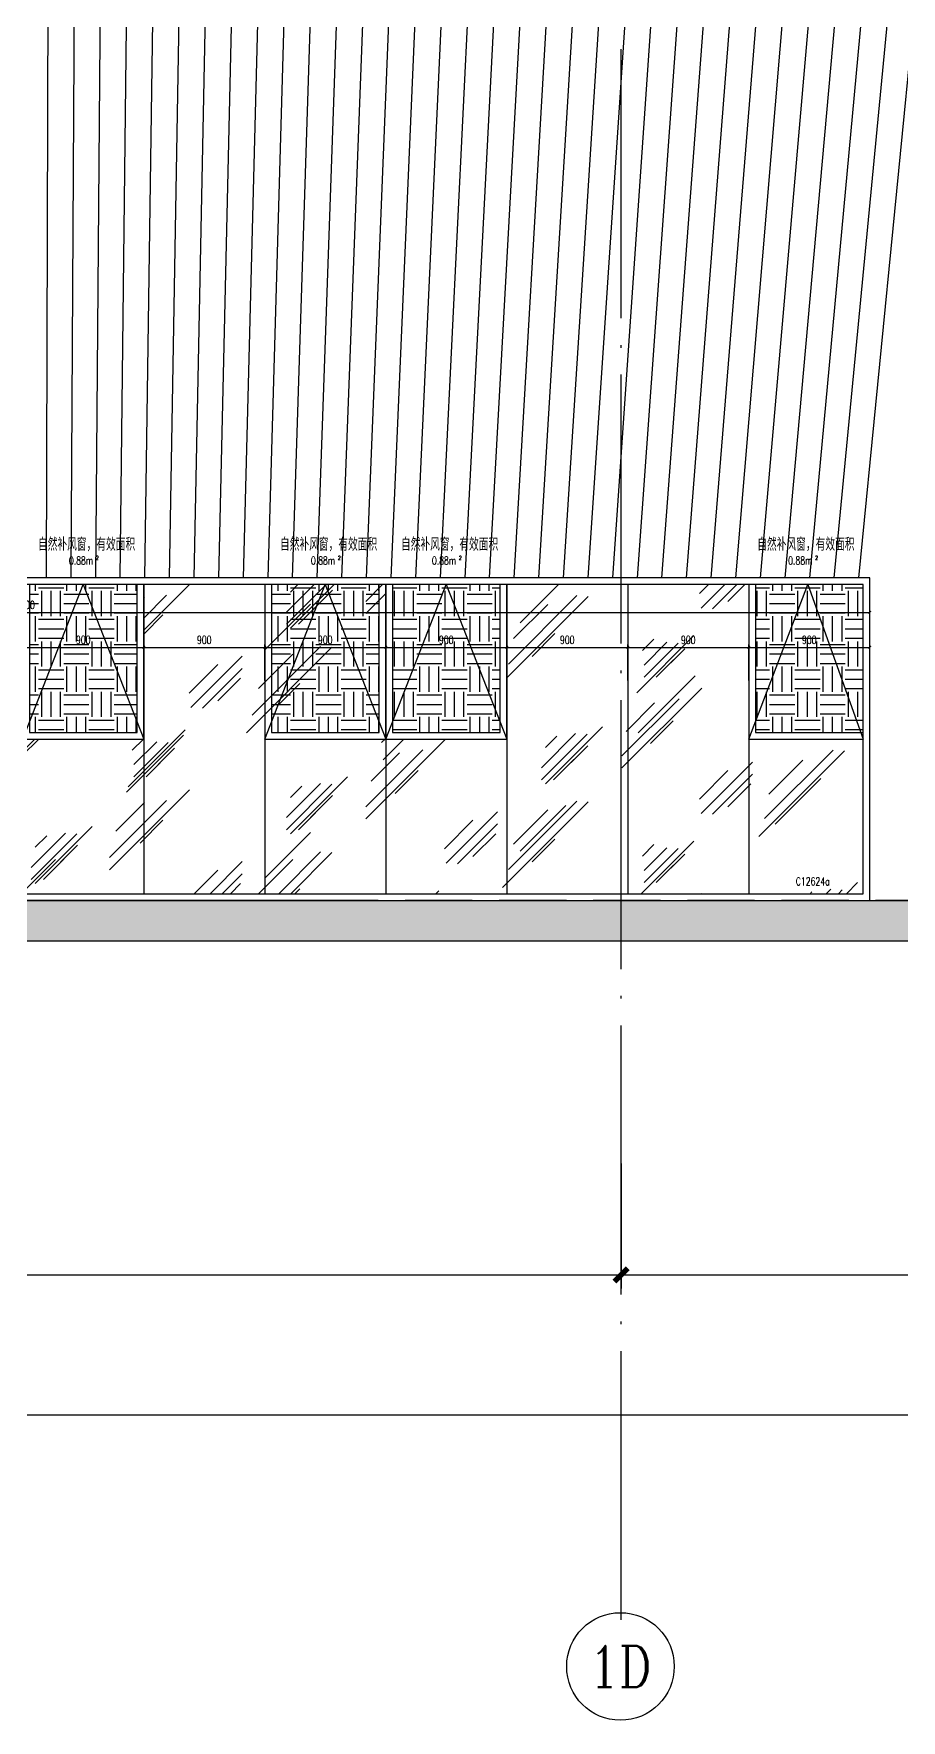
# Model space of a CAD drawing. Extents: x -4210259 to 293730, y -7499 to 868879.
# Drawn here: x -1637098 to -1630646, y 511142 to 523682 of the extents above; entities that cross this region are included whole.
import ezdxf
from ezdxf.enums import TextEntityAlignment as Align

# ---------------------------------------------------------------- set-up
doc = ezdxf.new("R2010")
doc.units = 0
doc.header["$LTSCALE"] = 1000
doc.header["$MEASUREMENT"] = 0
doc.linetypes.add('__DASH', pattern=[0.35, 0.25, -0.1])
doc.linetypes.add('DOTE', pattern=[2.4200000000000004, 2, -0.2, 0.02, -0.2])
doc.layers.get('Defpoints').update_dxf_attribs({"color": 210})
for name, color, linetype in [('A-AXIS-D', 1, 'Continuous'), ('A-AXIS-DOTE', 14, 'DOTE'), ('A-HATCH-2', 251, 'Continuous'), ('A-LIN-V', 9, 'Continuous'), ('A-WINDOW', 140, 'Continuous'), ('A-门窗表显示尺寸', 160, 'Continuous'), ('AS-WALL', 40, 'Continuous'), ('PUB_TEXT', 7, 'Continuous'), ('SPACE', 7, 'Continuous'), ('SPACE_HATCH', 8, 'Continuous')]:
    doc.layers.add(name, color=color, linetype=linetype)
doc.layers.add('A-WALL-HATCH', color=8, linetype='Continuous', lineweight=13)
doc.styles.add('_TCH_AXIS', font='COMPLEX', dxfattribs={"bigfont": 'GBCBIG'})
doc.styles.add('_TCH_DIM_T3', font='SIMPLEX', dxfattribs={"width": 0.7058823529411765, "bigfont": 'GBCBIG'})
doc.styles.add('_TCH_SPACE', font='SIMPLEX', dxfattribs={"height": 5, "bigfont": 'GBCBIG'})
doc.styles.add('A-DIM_T3', font='SIMPLEX', dxfattribs={"width": 0.7058823529411765, "bigfont": 'GBCBIG'})
doc.styles.add('A-STANDARD', font='SIMPLEX', dxfattribs={"bigfont": 'GBCBIG'})
doc.dimstyles.new('_TCH_ARCH&&100', dxfattribs={"dimtxt": 297.5, "dimasz": 100, "dimexe": 100, "dimexo": 100, "dimgap": 126.25, "dimtad": 1, "dimdec": 0, "dimzin": 0, "dimdsep": 46, "dimtxsty": '_TCH_DIM_T3', "dimblk": 'ARCHTICK', "dimcen": 0.09, "dimclrt": 7, "dimazin": 2, "dimtfac": 1, "dimtdec": 0, "dimtix": 1, "dimtmove": 2, "dimatfit": 3, "dimfxl": 0, "dimtolj": 1, "dimtzin": 0, "dimarcsym": 0})
doc.dimstyles.new('A-DIM&&20', dxfattribs={"dimtxt": 59.5, "dimasz": 20, "dimexe": 20, "dimexo": 20, "dimgap": 25.25, "dimtad": 1, "dimdec": 0, "dimzin": 0, "dimdsep": 46, "dimtxsty": 'A-DIM_T3', "dimblk": 'ARCHTICK', "dimcen": 0.09, "dimclrt": 7, "dimazin": 2, "dimtfac": 1, "dimtdec": 0, "dimtix": 1, "dimtmove": 2, "dimatfit": 3, "dimfxl": 0, "dimtolj": 1, "dimtzin": 0, "dimarcsym": 0})
pattern_1 = [(0, (0, 0), (187.5, 187.5), [187.5, -187.5]), (0, (0, 70.3125), (187.5, 187.5), [187.5, -187.5]), (0, (0, 140.625), (187.5, 187.5), [187.5, -187.5]), (90, (23.4375, 164.0625), (-187.5, 187.5), [187.5, -187.5]), (90, (93.75, 164.0625), (-187.5, 187.5), [187.5, -187.5]), (90, (164.0625, 164.0625), (-187.5, 187.5), [187.5, -187.5])]

# ---------------------------------------------------------------- blocks, each defined once
blk = doc.blocks.new('_ArchTick')
at = {"color": 0, "linetype": 'ByBlock', "const_width": 0.4}
blk.add_lwpolyline([(-0.5, -0.5), (0.5, 0.5)], dxfattribs=at)
blk = doc.blocks.new('*D1384')
at = {"layer": 'A-门窗表显示尺寸', "color": 0, "lineweight": -2}
for p, q in [((-1690430.39967005, 519637.452026538), (-1690162.947643535, 519637.452026538)), ((-1690182.947643535, 517237.4520265147), (-1690182.947643535, 519637.452026538)), ((-1690430.39967005, 517237.4520265147), (-1690162.947643535, 517237.4520265147))]:
    blk.add_line(p, q, dxfattribs=at)
at = {"layer": 'Defpoints', "color": 0}
for p in [(-1690450.39967005, 519637.452026538), (-1690182.947643535, 519637.452026538), (-1690450.39967005, 517237.4520265147)]:
    blk.add_point(p, dxfattribs=at)
at = {"layer": 'A-门窗表显示尺寸', "color": 0, "lineweight": -2, "xscale": 20, "yscale": 20, "zscale": 20}
for p, rotation in [((-1690182.947643535, 519637.452026538), 90), ((-1690182.947643535, 517237.4520265147), 270)]:
    blk.add_blockref('_ArchTick', p, dxfattribs=dict(at, rotation=rotation))
at = {"layer": 'A-门窗表显示尺寸', "color": 7, "insert": (-1690237.947643535, 518437.4520265267), "char_height": 59.5, "attachment_point": 5, "rotation": 90, "style": 'A-DIM_T3'}
blk.add_mtext('\\A1;2400', dxfattribs=at)
blk = doc.blocks.new('*D1385')
at = {"layer": 'A-门窗表显示尺寸', "color": 0, "lineweight": -2}
for p, q in [((-1691660.399670049, 519132.2558016607), (-1691660.399670049, 519399.7078281642)), ((-1691660.399670049, 519379.7078281642), (-1679060.399650231, 519379.7078281642)), ((-1679060.399650231, 519132.2558016375), (-1679060.399650231, 519399.7078281642))]:
    blk.add_line(p, q, dxfattribs=at)
at = {"layer": 'Defpoints', "color": 0}
for p in [(-1679060.399650231, 519379.7078281642), (-1691660.399670049, 519112.2558016607), (-1679060.399650231, 519112.2558016375)]:
    blk.add_point(p, dxfattribs=at)
at = {"layer": 'A-门窗表显示尺寸', "color": 0, "lineweight": -2, "xscale": 20, "yscale": 20, "zscale": 20, "rotation": 180}
blk.add_blockref('_ArchTick', (-1691660.399670049, 519379.7078281642), dxfattribs=at)
at = {"layer": 'A-门窗表显示尺寸', "color": 0, "lineweight": -2, "xscale": 20, "yscale": 20, "zscale": 20}
blk.add_blockref('_ArchTick', (-1679060.399650231, 519379.7078281642), dxfattribs=at)
at = {"layer": 'A-门窗表显示尺寸', "color": 7, "insert": (-1685360.39966014, 519434.7078281642), "char_height": 59.5, "attachment_point": 5, "style": 'A-DIM_T3'}
blk.add_mtext('\\A1;12600', dxfattribs=at)
blk = doc.blocks.new('*D1386')
at = {"layer": 'A-门窗表显示尺寸', "color": 0, "lineweight": -2}
for p, q in [((-1691660.399670049, 518872.2558016605), (-1691660.399670049, 519139.7078281747)), ((-1691660.399670049, 519119.7078281747), (-1690760.399670049, 519119.7078281747)), ((-1690760.399670049, 518872.2558016588), (-1690760.399670049, 519139.7078281747))]:
    blk.add_line(p, q, dxfattribs=at)
at = {"layer": 'Defpoints', "color": 0}
for p in [(-1690760.399670049, 519119.7078281747), (-1691660.399670049, 518852.2558016605), (-1690760.399670049, 518852.2558016588)]:
    blk.add_point(p, dxfattribs=at)
at = {"layer": 'A-门窗表显示尺寸', "color": 0, "lineweight": -2, "xscale": 20, "yscale": 20, "zscale": 20, "rotation": 180}
blk.add_blockref('_ArchTick', (-1691660.399670049, 519119.7078281747), dxfattribs=at)
at = {"layer": 'A-门窗表显示尺寸', "color": 0, "lineweight": -2, "xscale": 20, "yscale": 20, "zscale": 20}
blk.add_blockref('_ArchTick', (-1690760.399670049, 519119.7078281747), dxfattribs=at)
at = {"layer": 'A-门窗表显示尺寸', "color": 7, "insert": (-1691210.399670049, 519174.7078281747), "char_height": 59.5, "attachment_point": 5, "style": 'A-DIM_T3'}
blk.add_mtext('\\A1;900', dxfattribs=at)
blk = doc.blocks.new('*D1387')
at = {"layer": 'A-门窗表显示尺寸', "color": 0, "lineweight": -2}
for p, q in [((-1690760.399670049, 518872.2558016588), (-1690760.399670049, 519139.7078281731)), ((-1690760.399670049, 519119.7078281731), (-1689860.399670049, 519119.7078281731)), ((-1689860.399670049, 518872.2558016572), (-1689860.399670049, 519139.7078281731))]:
    blk.add_line(p, q, dxfattribs=at)
at = {"layer": 'Defpoints', "color": 0}
for p in [(-1689860.399670049, 519119.7078281731), (-1690760.399670049, 518852.2558016588), (-1689860.399670049, 518852.2558016572)]:
    blk.add_point(p, dxfattribs=at)
at = {"layer": 'A-门窗表显示尺寸', "color": 0, "lineweight": -2, "xscale": 20, "yscale": 20, "zscale": 20, "rotation": 180}
blk.add_blockref('_ArchTick', (-1690760.399670049, 519119.7078281731), dxfattribs=at)
at = {"layer": 'A-门窗表显示尺寸', "color": 0, "lineweight": -2, "xscale": 20, "yscale": 20, "zscale": 20}
blk.add_blockref('_ArchTick', (-1689860.399670049, 519119.7078281731), dxfattribs=at)
at = {"layer": 'A-门窗表显示尺寸', "color": 7, "insert": (-1690310.399670049, 519174.7078281731), "char_height": 59.5, "attachment_point": 5, "style": 'A-DIM_T3'}
blk.add_mtext('\\A1;900', dxfattribs=at)
blk = doc.blocks.new('*D1388')
at = {"layer": 'A-门窗表显示尺寸', "color": 0, "lineweight": -2}
for p, q in [((-1689860.399670049, 518872.2558016572), (-1689860.399670049, 519139.7078281714)), ((-1689860.399670049, 519119.7078281714), (-1688960.399670049, 519119.7078281714)), ((-1688960.399670049, 518872.2558016556), (-1688960.399670049, 519139.7078281714))]:
    blk.add_line(p, q, dxfattribs=at)
at = {"layer": 'Defpoints', "color": 0}
for p in [(-1688960.399670049, 519119.7078281714), (-1689860.399670049, 518852.2558016572), (-1688960.399670049, 518852.2558016556)]:
    blk.add_point(p, dxfattribs=at)
at = {"layer": 'A-门窗表显示尺寸', "color": 0, "lineweight": -2, "xscale": 20, "yscale": 20, "zscale": 20, "rotation": 180}
blk.add_blockref('_ArchTick', (-1689860.399670049, 519119.7078281714), dxfattribs=at)
at = {"layer": 'A-门窗表显示尺寸', "color": 0, "lineweight": -2, "xscale": 20, "yscale": 20, "zscale": 20}
blk.add_blockref('_ArchTick', (-1688960.399670049, 519119.7078281714), dxfattribs=at)
at = {"layer": 'A-门窗表显示尺寸', "color": 7, "insert": (-1689410.399670049, 519174.7078281714), "char_height": 59.5, "attachment_point": 5, "style": 'A-DIM_T3'}
blk.add_mtext('\\A1;900', dxfattribs=at)
blk = doc.blocks.new('*D1389')
at = {"layer": 'A-门窗表显示尺寸', "color": 0, "lineweight": -2}
for p, q in [((-1688960.399670049, 518872.2558016556), (-1688960.399670049, 519139.7078281698)), ((-1688960.399670049, 519119.7078281698), (-1688060.399670049, 519119.7078281698)), ((-1688060.399670049, 518872.255801654), (-1688060.399670049, 519139.7078281698))]:
    blk.add_line(p, q, dxfattribs=at)
at = {"layer": 'Defpoints', "color": 0}
for p in [(-1688060.399670049, 519119.7078281698), (-1688960.399670049, 518852.2558016556), (-1688060.399670049, 518852.255801654)]:
    blk.add_point(p, dxfattribs=at)
at = {"layer": 'A-门窗表显示尺寸', "color": 0, "lineweight": -2, "xscale": 20, "yscale": 20, "zscale": 20, "rotation": 180}
blk.add_blockref('_ArchTick', (-1688960.399670049, 519119.7078281698), dxfattribs=at)
at = {"layer": 'A-门窗表显示尺寸', "color": 0, "lineweight": -2, "xscale": 20, "yscale": 20, "zscale": 20}
blk.add_blockref('_ArchTick', (-1688060.399670049, 519119.7078281698), dxfattribs=at)
at = {"layer": 'A-门窗表显示尺寸', "color": 7, "insert": (-1688510.399670049, 519174.7078281698), "char_height": 59.5, "attachment_point": 5, "style": 'A-DIM_T3'}
blk.add_mtext('\\A1;900', dxfattribs=at)
blk = doc.blocks.new('*D1390')
at = {"layer": 'A-门窗表显示尺寸', "color": 0, "lineweight": -2}
for p, q in [((-1688060.399670049, 518872.255801654), (-1688060.399670049, 519139.7078281682)), ((-1688060.399670049, 519119.7078281682), (-1687160.399670049, 519119.7078281682)), ((-1687160.399670049, 518872.2558016523), (-1687160.399670049, 519139.7078281682))]:
    blk.add_line(p, q, dxfattribs=at)
at = {"layer": 'Defpoints', "color": 0}
for p in [(-1687160.399670049, 519119.7078281682), (-1688060.399670049, 518852.255801654), (-1687160.399670049, 518852.2558016523)]:
    blk.add_point(p, dxfattribs=at)
at = {"layer": 'A-门窗表显示尺寸', "color": 0, "lineweight": -2, "xscale": 20, "yscale": 20, "zscale": 20, "rotation": 180}
blk.add_blockref('_ArchTick', (-1688060.399670049, 519119.7078281682), dxfattribs=at)
at = {"layer": 'A-门窗表显示尺寸', "color": 0, "lineweight": -2, "xscale": 20, "yscale": 20, "zscale": 20}
blk.add_blockref('_ArchTick', (-1687160.399670049, 519119.7078281682), dxfattribs=at)
at = {"layer": 'A-门窗表显示尺寸', "color": 7, "insert": (-1687610.399670049, 519174.7078281682), "char_height": 59.5, "attachment_point": 5, "style": 'A-DIM_T3'}
blk.add_mtext('\\A1;900', dxfattribs=at)
blk = doc.blocks.new('*D1391')
at = {"layer": 'A-门窗表显示尺寸', "color": 0, "lineweight": -2}
for p, q in [((-1687160.399670049, 518872.2558016523), (-1687160.399670049, 519139.7078281665)), ((-1687160.399670049, 519119.7078281665), (-1686260.399670049, 519119.7078281665)), ((-1686260.399670049, 518872.2558016507), (-1686260.399670049, 519139.7078281665))]:
    blk.add_line(p, q, dxfattribs=at)
at = {"layer": 'Defpoints', "color": 0}
for p in [(-1686260.399670049, 519119.7078281665), (-1687160.399670049, 518852.2558016523), (-1686260.399670049, 518852.2558016507)]:
    blk.add_point(p, dxfattribs=at)
at = {"layer": 'A-门窗表显示尺寸', "color": 0, "lineweight": -2, "xscale": 20, "yscale": 20, "zscale": 20, "rotation": 180}
blk.add_blockref('_ArchTick', (-1687160.399670049, 519119.7078281665), dxfattribs=at)
at = {"layer": 'A-门窗表显示尺寸', "color": 0, "lineweight": -2, "xscale": 20, "yscale": 20, "zscale": 20}
blk.add_blockref('_ArchTick', (-1686260.399670049, 519119.7078281665), dxfattribs=at)
at = {"layer": 'A-门窗表显示尺寸', "color": 7, "insert": (-1686710.399670049, 519174.7078281665), "char_height": 59.5, "attachment_point": 5, "style": 'A-DIM_T3'}
blk.add_mtext('\\A1;900', dxfattribs=at)
blk = doc.blocks.new('*D1392')
at = {"layer": 'A-门窗表显示尺寸', "color": 0, "lineweight": -2}
for p, q in [((-1686260.399670049, 518872.2558016507), (-1686260.399670049, 519139.7078281649)), ((-1686260.399670049, 519119.7078281649), (-1685360.399670049, 519119.7078281649)), ((-1685360.399670049, 518872.2558016491), (-1685360.399670049, 519139.7078281649))]:
    blk.add_line(p, q, dxfattribs=at)
at = {"layer": 'Defpoints', "color": 0}
for p in [(-1685360.399670049, 519119.7078281649), (-1686260.399670049, 518852.2558016507), (-1685360.399670049, 518852.2558016491)]:
    blk.add_point(p, dxfattribs=at)
at = {"layer": 'A-门窗表显示尺寸', "color": 0, "lineweight": -2, "xscale": 20, "yscale": 20, "zscale": 20, "rotation": 180}
blk.add_blockref('_ArchTick', (-1686260.399670049, 519119.7078281649), dxfattribs=at)
at = {"layer": 'A-门窗表显示尺寸', "color": 0, "lineweight": -2, "xscale": 20, "yscale": 20, "zscale": 20}
blk.add_blockref('_ArchTick', (-1685360.399670049, 519119.7078281649), dxfattribs=at)
at = {"layer": 'A-门窗表显示尺寸', "color": 7, "insert": (-1685810.399670049, 519174.7078281649), "char_height": 59.5, "attachment_point": 5, "style": 'A-DIM_T3'}
blk.add_mtext('\\A1;900', dxfattribs=at)
blk = doc.blocks.new('*D1393')
at = {"layer": 'A-门窗表显示尺寸', "color": 0, "lineweight": -2}
for p, q in [((-1685360.399670049, 518872.2558016491), (-1685360.399670049, 519139.7078281633)), ((-1685360.399670049, 519119.7078281633), (-1684460.399670049, 519119.7078281633)), ((-1684460.399670049, 518872.2558016474), (-1684460.399670049, 519139.7078281633))]:
    blk.add_line(p, q, dxfattribs=at)
at = {"layer": 'Defpoints', "color": 0}
for p in [(-1684460.399670049, 519119.7078281633), (-1685360.399670049, 518852.2558016491), (-1684460.399670049, 518852.2558016474)]:
    blk.add_point(p, dxfattribs=at)
at = {"layer": 'A-门窗表显示尺寸', "color": 0, "lineweight": -2, "xscale": 20, "yscale": 20, "zscale": 20, "rotation": 180}
blk.add_blockref('_ArchTick', (-1685360.399670049, 519119.7078281633), dxfattribs=at)
at = {"layer": 'A-门窗表显示尺寸', "color": 0, "lineweight": -2, "xscale": 20, "yscale": 20, "zscale": 20}
blk.add_blockref('_ArchTick', (-1684460.399670049, 519119.7078281633), dxfattribs=at)
at = {"layer": 'A-门窗表显示尺寸', "color": 7, "insert": (-1684910.399670049, 519174.7078281633), "char_height": 59.5, "attachment_point": 5, "style": 'A-DIM_T3'}
blk.add_mtext('\\A1;900', dxfattribs=at)
blk = doc.blocks.new('*D1394')
at = {"layer": 'A-门窗表显示尺寸', "color": 0, "lineweight": -2}
for p, q in [((-1684460.399670049, 518872.2558016474), (-1684460.399670049, 519139.7078281617)), ((-1684460.399670049, 519119.7078281617), (-1683560.399670049, 519119.7078281617)), ((-1683560.399670049, 518872.2558016458), (-1683560.399670049, 519139.7078281617))]:
    blk.add_line(p, q, dxfattribs=at)
at = {"layer": 'Defpoints', "color": 0}
for p in [(-1683560.399670049, 519119.7078281617), (-1684460.399670049, 518852.2558016474), (-1683560.399670049, 518852.2558016458)]:
    blk.add_point(p, dxfattribs=at)
at = {"layer": 'A-门窗表显示尺寸', "color": 0, "lineweight": -2, "xscale": 20, "yscale": 20, "zscale": 20, "rotation": 180}
blk.add_blockref('_ArchTick', (-1684460.399670049, 519119.7078281617), dxfattribs=at)
at = {"layer": 'A-门窗表显示尺寸', "color": 0, "lineweight": -2, "xscale": 20, "yscale": 20, "zscale": 20}
blk.add_blockref('_ArchTick', (-1683560.399670049, 519119.7078281617), dxfattribs=at)
at = {"layer": 'A-门窗表显示尺寸', "color": 7, "insert": (-1684010.399670049, 519174.7078281617), "char_height": 59.5, "attachment_point": 5, "style": 'A-DIM_T3'}
blk.add_mtext('\\A1;900', dxfattribs=at)
blk = doc.blocks.new('*D1395')
at = {"layer": 'A-门窗表显示尺寸', "color": 0, "lineweight": -2}
for p, q in [((-1683560.399670049, 518872.2558016458), (-1683560.399670049, 519139.70782816)), ((-1683560.399670049, 519119.70782816), (-1682660.39967005, 519119.70782816)), ((-1682660.39967005, 518872.2558016442), (-1682660.39967005, 519139.70782816))]:
    blk.add_line(p, q, dxfattribs=at)
at = {"layer": 'Defpoints', "color": 0}
for p in [(-1682660.39967005, 519119.70782816), (-1683560.399670049, 518852.2558016458), (-1682660.39967005, 518852.2558016442)]:
    blk.add_point(p, dxfattribs=at)
at = {"layer": 'A-门窗表显示尺寸', "color": 0, "lineweight": -2, "xscale": 20, "yscale": 20, "zscale": 20, "rotation": 180}
blk.add_blockref('_ArchTick', (-1683560.399670049, 519119.70782816), dxfattribs=at)
at = {"layer": 'A-门窗表显示尺寸', "color": 0, "lineweight": -2, "xscale": 20, "yscale": 20, "zscale": 20}
blk.add_blockref('_ArchTick', (-1682660.39967005, 519119.70782816), dxfattribs=at)
at = {"layer": 'A-门窗表显示尺寸', "color": 7, "insert": (-1683110.39967005, 519174.70782816), "char_height": 59.5, "attachment_point": 5, "style": 'A-DIM_T3'}
blk.add_mtext('\\A1;900', dxfattribs=at)
blk = doc.blocks.new('*D1396')
at = {"layer": 'A-门窗表显示尺寸', "color": 0, "lineweight": -2}
for p, q in [((-1682660.39967005, 518872.2558016442), (-1682660.39967005, 519139.7078281584)), ((-1682660.39967005, 519119.7078281584), (-1681760.399670049, 519119.7078281584)), ((-1681760.399670049, 518872.2558016425), (-1681760.399670049, 519139.7078281584))]:
    blk.add_line(p, q, dxfattribs=at)
at = {"layer": 'Defpoints', "color": 0}
for p in [(-1681760.399670049, 519119.7078281584), (-1682660.39967005, 518852.2558016442), (-1681760.399670049, 518852.2558016425)]:
    blk.add_point(p, dxfattribs=at)
at = {"layer": 'A-门窗表显示尺寸', "color": 0, "lineweight": -2, "xscale": 20, "yscale": 20, "zscale": 20, "rotation": 180}
blk.add_blockref('_ArchTick', (-1682660.39967005, 519119.7078281584), dxfattribs=at)
at = {"layer": 'A-门窗表显示尺寸', "color": 0, "lineweight": -2, "xscale": 20, "yscale": 20, "zscale": 20}
blk.add_blockref('_ArchTick', (-1681760.399670049, 519119.7078281584), dxfattribs=at)
at = {"layer": 'A-门窗表显示尺寸', "color": 7, "insert": (-1682210.39967005, 519174.7078281584), "char_height": 59.5, "attachment_point": 5, "style": 'A-DIM_T3'}
blk.add_mtext('\\A1;900', dxfattribs=at)
blk = doc.blocks.new('*D1397')
at = {"layer": 'A-门窗表显示尺寸', "color": 0, "lineweight": -2}
for p, q in [((-1681760.399670049, 518872.2558016425), (-1681760.399670049, 519139.7078281568)), ((-1681760.399670049, 519119.7078281568), (-1680860.399670048, 519119.7078281568)), ((-1680860.399670048, 518872.2558016409), (-1680860.399670048, 519139.7078281568))]:
    blk.add_line(p, q, dxfattribs=at)
at = {"layer": 'Defpoints', "color": 0}
for p in [(-1680860.399670048, 519119.7078281568), (-1681760.399670049, 518852.2558016425), (-1680860.399670048, 518852.2558016409)]:
    blk.add_point(p, dxfattribs=at)
at = {"layer": 'A-门窗表显示尺寸', "color": 0, "lineweight": -2, "xscale": 20, "yscale": 20, "zscale": 20, "rotation": 180}
blk.add_blockref('_ArchTick', (-1681760.399670049, 519119.7078281568), dxfattribs=at)
at = {"layer": 'A-门窗表显示尺寸', "color": 0, "lineweight": -2, "xscale": 20, "yscale": 20, "zscale": 20}
blk.add_blockref('_ArchTick', (-1680860.399670048, 519119.7078281568), dxfattribs=at)
at = {"layer": 'A-门窗表显示尺寸', "color": 7, "insert": (-1681310.399670049, 519174.7078281568), "char_height": 59.5, "attachment_point": 5, "style": 'A-DIM_T3'}
blk.add_mtext('\\A1;900', dxfattribs=at)
blk = doc.blocks.new('*D1398')
at = {"layer": 'A-门窗表显示尺寸', "color": 0, "lineweight": -2}
for p, q in [((-1680860.399670048, 518872.2558016409), (-1680860.399670048, 519139.7078281551)), ((-1680860.399670048, 519119.7078281551), (-1679960.399670049, 519119.7078281551)), ((-1679960.399670049, 518872.2558016393), (-1679960.399670049, 519139.7078281551))]:
    blk.add_line(p, q, dxfattribs=at)
at = {"layer": 'Defpoints', "color": 0}
for p in [(-1679960.399670049, 519119.7078281551), (-1680860.399670048, 518852.2558016409), (-1679960.399670049, 518852.2558016393)]:
    blk.add_point(p, dxfattribs=at)
at = {"layer": 'A-门窗表显示尺寸', "color": 0, "lineweight": -2, "xscale": 20, "yscale": 20, "zscale": 20, "rotation": 180}
blk.add_blockref('_ArchTick', (-1680860.399670048, 519119.7078281551), dxfattribs=at)
at = {"layer": 'A-门窗表显示尺寸', "color": 0, "lineweight": -2, "xscale": 20, "yscale": 20, "zscale": 20}
blk.add_blockref('_ArchTick', (-1679960.399670049, 519119.7078281551), dxfattribs=at)
at = {"layer": 'A-门窗表显示尺寸', "color": 7, "insert": (-1680410.399670049, 519174.7078281551), "char_height": 59.5, "attachment_point": 5, "style": 'A-DIM_T3'}
blk.add_mtext('\\A1;900', dxfattribs=at)
blk = doc.blocks.new('*D1399')
at = {"layer": 'A-门窗表显示尺寸', "color": 0, "lineweight": -2}
for p, q in [((-1679960.399670049, 518872.2558016393), (-1679960.399670049, 519139.7078281535)), ((-1679960.399670049, 519119.7078281535), (-1679060.399650231, 519119.7078281535)), ((-1679060.399650231, 518872.2558016377), (-1679060.399650231, 519139.7078281535))]:
    blk.add_line(p, q, dxfattribs=at)
at = {"layer": 'Defpoints', "color": 0}
for p in [(-1679060.399650231, 519119.7078281535), (-1679960.399670049, 518852.2558016393), (-1679060.399650231, 518852.2558016377)]:
    blk.add_point(p, dxfattribs=at)
at = {"layer": 'A-门窗表显示尺寸', "color": 0, "lineweight": -2, "xscale": 20, "yscale": 20, "zscale": 20, "rotation": 180}
blk.add_blockref('_ArchTick', (-1679960.399670049, 519119.7078281535), dxfattribs=at)
at = {"layer": 'A-门窗表显示尺寸', "color": 0, "lineweight": -2, "xscale": 20, "yscale": 20, "zscale": 20}
blk.add_blockref('_ArchTick', (-1679060.399650231, 519119.7078281535), dxfattribs=at)
at = {"layer": 'A-门窗表显示尺寸', "color": 7, "insert": (-1679510.39966014, 519174.7078281535), "char_height": 59.5, "attachment_point": 5, "style": 'A-DIM_T3'}
blk.add_mtext('\\A1;900', dxfattribs=at)
blk = doc.blocks.new('*D1400')
at = {"layer": 'A-门窗表显示尺寸', "color": 0, "lineweight": -2}
for p, q in [((-1690710.39967005, 518437.4520265256), (-1690442.947643535, 518437.4520265256)), ((-1690462.947643535, 517237.4520265147), (-1690462.947643535, 518437.4520265256)), ((-1690710.39967005, 517237.4520265147), (-1690442.947643535, 517237.4520265147))]:
    blk.add_line(p, q, dxfattribs=at)
at = {"layer": 'Defpoints', "color": 0}
for p in [(-1690730.39967005, 518437.4520265256), (-1690462.947643535, 518437.4520265256), (-1690730.39967005, 517237.4520265147)]:
    blk.add_point(p, dxfattribs=at)
at = {"layer": 'A-门窗表显示尺寸', "color": 0, "lineweight": -2, "xscale": 20, "yscale": 20, "zscale": 20}
for p, rotation in [((-1690462.947643535, 518437.4520265256), 90), ((-1690462.947643535, 517237.4520265147), 270)]:
    blk.add_blockref('_ArchTick', p, dxfattribs=dict(at, rotation=rotation))
at = {"layer": 'A-门窗表显示尺寸', "color": 7, "insert": (-1690517.947643535, 517837.4520265205), "char_height": 59.5, "attachment_point": 5, "rotation": 90, "style": 'A-DIM_T3'}
blk.add_mtext('\\A1;1200', dxfattribs=at)
blk = doc.blocks.new('*D1401')
at = {"layer": 'A-门窗表显示尺寸', "color": 0, "lineweight": -2}
for p, q in [((-1690710.39967005, 519637.452026538), (-1690442.947643535, 519637.452026538)), ((-1690462.947643535, 518437.4520265256), (-1690462.947643535, 519637.452026538)), ((-1690710.39967005, 518437.4520265256), (-1690442.947643535, 518437.4520265256))]:
    blk.add_line(p, q, dxfattribs=at)
at = {"layer": 'Defpoints', "color": 0}
for p in [(-1690730.39967005, 519637.452026538), (-1690462.947643535, 519637.452026538), (-1690730.39967005, 518437.4520265256)]:
    blk.add_point(p, dxfattribs=at)
at = {"layer": 'A-门窗表显示尺寸', "color": 0, "lineweight": -2, "xscale": 20, "yscale": 20, "zscale": 20}
for p, rotation in [((-1690462.947643535, 519637.452026538), 90), ((-1690462.947643535, 518437.4520265256), 270)]:
    blk.add_blockref('_ArchTick', p, dxfattribs=dict(at, rotation=rotation))
at = {"layer": 'A-门窗表显示尺寸', "color": 7, "insert": (-1690517.947643535, 519037.4520265321), "char_height": 59.5, "attachment_point": 5, "rotation": 90, "style": 'A-DIM_T3'}
blk.add_mtext('\\A1;1200', dxfattribs=at)
blk = doc.blocks.new('*D770')
at = {"layer": 'A-AXIS-D', "color": 0, "lineweight": -2}
for p, q in [((-1682130.163601926, 515282.7509047755), (-1682130.163601926, 513313.3764944364)), ((-1555630.163606622, 515282.7509047755), (-1555630.163606622, 513313.3764944364)), ((-1682130.163601926, 513413.3764944364), (-1555630.163606622, 513413.3764944364))]:
    blk.add_line(p, q, dxfattribs=at)
at = {"layer": 'Defpoints', "color": 0}
for p in [(-1682130.163601926, 515382.7509047755), (-1555630.163606622, 515382.7509047755), (-1555630.163606622, 513413.3764944364)]:
    blk.add_point(p, dxfattribs=at)
at = {"layer": 'A-AXIS-D', "color": 0, "lineweight": -2, "xscale": 100, "yscale": 100, "zscale": 100, "rotation": 180}
blk.add_blockref('_ArchTick', (-1682130.163601926, 513413.3764944364), dxfattribs=at)
at = {"layer": 'A-AXIS-D', "color": 0, "lineweight": -2, "xscale": 100, "yscale": 100, "zscale": 100}
blk.add_blockref('_ArchTick', (-1555630.163606622, 513413.3764944364), dxfattribs=at)
at = {"layer": 'A-AXIS-D', "color": 7, "insert": (-1618880.163604274, 513688.3764944364), "char_height": 297.5, "attachment_point": 5, "style": '_TCH_DIM_T3'}
blk.add_mtext('\\A1;126500', dxfattribs=at)
blk = doc.blocks.new('*D1150')
at = {"layer": 'A-AXIS-D', "color": 0, "lineweight": -2}
for p, q in [((-1632730.163610136, 515282.7509047755), (-1632730.163610136, 514353.3764944365)), ((-1616230.163610136, 515282.7509047755), (-1616230.163610136, 514353.3764944365)), ((-1632730.163610136, 514453.3764944365), (-1616230.163610136, 514453.3764944365))]:
    blk.add_line(p, q, dxfattribs=at)
at = {"layer": 'Defpoints', "color": 0}
for p in [(-1632730.163610136, 515382.7509047755), (-1616230.163610136, 515382.7509047755), (-1616230.163610136, 514453.3764944365)]:
    blk.add_point(p, dxfattribs=at)
at = {"layer": 'A-AXIS-D', "color": 0, "lineweight": -2, "xscale": 100, "yscale": 100, "zscale": 100, "rotation": 180}
blk.add_blockref('_ArchTick', (-1632730.163610136, 514453.3764944365), dxfattribs=at)
at = {"layer": 'A-AXIS-D', "color": 0, "lineweight": -2, "xscale": 100, "yscale": 100, "zscale": 100}
blk.add_blockref('_ArchTick', (-1616230.163610136, 514453.3764944365), dxfattribs=at)
at = {"layer": 'A-AXIS-D', "color": 7, "insert": (-1624480.163610136, 514728.3764944365), "char_height": 297.5, "attachment_point": 5, "style": '_TCH_DIM_T3'}
blk.add_mtext('\\A1;16500', dxfattribs=at)
blk = doc.blocks.new('*D1151')
at = {"layer": 'A-AXIS-D', "color": 0, "lineweight": -2}
for p, q in [((-1649230.163610137, 515282.7509047755), (-1649230.163610137, 514353.3764944365)), ((-1632730.163610136, 515282.7509047755), (-1632730.163610136, 514353.3764944365)), ((-1649230.163610137, 514453.3764944365), (-1632730.163610136, 514453.3764944365))]:
    blk.add_line(p, q, dxfattribs=at)
at = {"layer": 'Defpoints', "color": 0}
for p in [(-1649230.163610137, 515382.7509047755), (-1632730.163610136, 515382.7509047755), (-1632730.163610136, 514453.3764944365)]:
    blk.add_point(p, dxfattribs=at)
at = {"layer": 'A-AXIS-D', "color": 0, "lineweight": -2, "xscale": 100, "yscale": 100, "zscale": 100, "rotation": 180}
blk.add_blockref('_ArchTick', (-1649230.163610137, 514453.3764944365), dxfattribs=at)
at = {"layer": 'A-AXIS-D', "color": 0, "lineweight": -2, "xscale": 100, "yscale": 100, "zscale": 100}
blk.add_blockref('_ArchTick', (-1632730.163610136, 514453.3764944365), dxfattribs=at)
at = {"layer": 'A-AXIS-D', "color": 7, "insert": (-1640980.163610137, 514728.3764944365), "char_height": 297.5, "attachment_point": 5, "style": '_TCH_DIM_T3'}
blk.add_mtext('\\A1;16500', dxfattribs=at)
blk = doc.blocks.new('er4354354')
at = {"layer": 'A-WALL-HATCH'}
h = blk.add_hatch(dxfattribs=at)
h.set_pattern_fill('玻璃2', color=256, scale=100)
h.set_pattern_definition([(45, (64850, 60), (0, 1527.350647362943), [600, -360, 600, -360, 240, -523.28157]), (45, (64820, 90), (0, 1527.350647362943), [480, -600, 360, -360, 420, -463.28157]), (45, (64820, 180), (0, 1527.350647362943), [360, -720, 240, -360, 540, -463.28157]), (45, (64910, 90), (0, 1527.350647362943), [360, -720, 300, -1303.2815]), (45, (65000, 180), (0, 1527.350647362943), [180, -900, 120, -1483.2815]), (45, (64850, 330), (0, 1527.350647362943), [120, -900, 120, -480, 300, -763.28157]), (45, (65390, 240), (0, 1527.350647362943), [600, -900, 720, -475.28157]), (45, (65390, 150), (0, 1527.350647362943), [840, -600, 900, -355.28157]), (45, (65540, 270), (0, -1697.056274847714), [600, -840, 480, -763.28157]), (45, (65450, 450), (0, 1527.350647362943), [300, -1200, 360, -823.28157]), (45, (65630, 360), (0, 1527.350647362943), [240, -1200, 240, -1003.2815])])
h.paths.add_polyline_path([(-1691610.399670057, 517287.4520264955), (-1679110.399650239, 517287.4520265047), (-1679110.399650231, 518437.4520265145), (-1679960.399670049, 518437.4520265133), (-1679960.399670049, 519587.4520265362), (-1681760.399670047, 519587.4520265196), (-1681760.399670051, 518437.4520265076), (-1682660.39967005, 518437.4520265063), (-1682660.39967005, 519587.4520265165), (-1684460.399670049, 519587.4520265264), (-1684460.399670049, 518437.4520264951), (-1686260.399670049, 518437.4520264947), (-1686260.399670049, 519587.4520265362), (-1688060.399670055, 519587.4520265165), (-1688060.399670055, 518437.4520265254), (-1688960.399670049, 518437.4520265262), (-1688960.399670049, 519587.4520265173), (-1690760.399670049, 519587.4520265362), (-1690760.399670039, 518437.4520264972), (-1691610.399670049, 518437.4520264959)])
at = {"layer": 'SPACE_HATCH'}
h = blk.add_hatch(dxfattribs=at)
h.set_pattern_fill('土壤', color=1, scale=50, style=0)
h.set_pattern_definition(pattern_1)
h.paths.add_polyline_path([(-1691610.399669999, 518487.4520264924), (-1690810.399650198, 518487.4520267208), (-1690810.399650337, 519587.4520264994), (-1691610.399670125, 519587.4520265389)])
h = blk.add_hatch(dxfattribs=at)
h.set_pattern_fill('土壤', color=1, scale=50, style=0)
h.set_pattern_definition(pattern_1)
h.paths.add_polyline_path([(-1689910.399670069, 518487.4520264852), (-1690710.399670059, 518487.4520264437), (-1690710.399669898, 519587.4520266191), (-1689910.399670151, 519587.4520266101)])
h = blk.add_hatch(dxfattribs=at)
h.set_pattern_fill('土壤', color=1, scale=50, style=0)
h.set_pattern_definition(pattern_1)
h.paths.add_polyline_path([(-1688110.399670069, 518487.4520264851), (-1688910.399670059, 518487.4520264437), (-1688910.399669898, 519587.4520266191), (-1688110.399670151, 519587.4520266101)])
h = blk.add_hatch(dxfattribs=at)
h.set_pattern_fill('土壤', color=1, scale=50, style=0)
h.set_pattern_definition(pattern_1)
h.paths.add_polyline_path([(-1687210.399670069, 518487.4520264851), (-1688010.399670059, 518487.4520264436), (-1688010.399669898, 519587.452026619), (-1687210.399670151, 519587.45202661)])
h = blk.add_hatch(dxfattribs=at)
h.set_pattern_fill('土壤', color=1, scale=50, style=0)
h.set_pattern_definition(pattern_1)
h.paths.add_polyline_path([(-1685410.399670063, 518487.4520264851), (-1686210.399670053, 518487.4520264437), (-1686210.399669892, 519587.4520266191), (-1685410.399670145, 519587.4520266101)])
h = blk.add_hatch(dxfattribs=at)
h.set_pattern_fill('土壤', color=1, scale=50, style=0)
h.set_pattern_definition(pattern_1)
h.paths.add_polyline_path([(-1684510.399670063, 518487.4520264851), (-1685310.399670053, 518487.4520264437), (-1685310.399669892, 519587.4520266191), (-1684510.399670145, 519587.4520266101)])
h = blk.add_hatch(dxfattribs=at)
h.set_pattern_fill('土壤', color=1, scale=50, style=0)
h.set_pattern_definition(pattern_1)
h.paths.add_polyline_path([(-1682710.399670069, 518487.4520264851), (-1683510.399670059, 518487.4520264437), (-1683510.399669898, 519587.4520266191), (-1682710.399670151, 519587.4520266101)])
h = blk.add_hatch(dxfattribs=at)
h.set_pattern_fill('土壤', color=1, scale=50, style=0)
h.set_pattern_definition(pattern_1)
h.paths.add_polyline_path([(-1681810.399670064, 518487.4520264851), (-1682610.399670053, 518487.4520264437), (-1682610.399669893, 519587.4520266191), (-1681810.399670145, 519587.4520266101)])
h = blk.add_hatch(dxfattribs=at)
h.set_pattern_fill('土壤', color=1, scale=50, style=0)
h.set_pattern_definition(pattern_1)
h.paths.add_polyline_path([(-1679110.399650281, 518487.4520264924), (-1679910.399670081, 518487.4520267208), (-1679910.399669942, 519587.4520264994), (-1679110.399650154, 519587.4520265389)])
at = {"layer": 'A-WINDOW'}
for p, q in [((-1690810.39965023, 519587.452026516), (-1690810.39965023, 518487.4520264951)), ((-1690760.399670049, 519587.4520265362), (-1690760.399670049, 517287.4520265146)), ((-1690710.399670055, 519587.4520265328), (-1690710.399670055, 518487.4520264951)), ((-1689910.399670055, 518487.4520264951), (-1689910.399670055, 519587.4520265313)), ((-1689860.399670049, 519587.4520265345), (-1689860.399670049, 517287.4520265146)), ((-1688960.399670049, 519587.4520265362), (-1688960.399670049, 517287.4520265146)), ((-1688910.399670055, 519587.4520265327), (-1688910.399670055, 518487.4520264951)), ((-1688110.399670055, 518487.4520264951), (-1688110.399670055, 519587.4520265313)), ((-1688060.399670049, 519587.4520265345), (-1688060.399670049, 517287.4520265146)), ((-1688010.399670055, 519587.4520265327), (-1688010.399670055, 518487.452026495)), ((-1687210.399670055, 518487.452026495), (-1687210.399670055, 519587.4520265312)), ((-1687160.399670049, 519587.4520265362), (-1687160.399670049, 517287.4520265146)), ((-1686260.399670049, 519587.4520265345), (-1686260.399670049, 517287.4520265146)), ((-1686210.399670049, 519587.4520265362), (-1686210.399670049, 518487.4520264951)), ((-1685410.399670049, 518487.4520264951), (-1685410.399670049, 519587.4520265362)), ((-1685360.399670049, 519587.4520265362), (-1685360.399670049, 517287.4520265146)), ((-1685310.399670049, 519587.4520265362), (-1685310.399670049, 518487.4520264951)), ((-1684510.399670049, 518487.4520264951), (-1684510.399670049, 519587.4520265362)), ((-1684460.399670049, 519587.4520265345), (-1684460.399670049, 517287.4520265146)), ((-1683560.399670049, 519587.4520265362), (-1683560.399670049, 517287.4520265146)), ((-1683510.399670055, 519587.4520265362), (-1683510.399670055, 518487.4520264951)), ((-1683510.399670055, 519587.4520265067), (-1683510.399670055, 518487.4520264656)), ((-1682710.399670055, 518487.4520264951), (-1682710.399670055, 519587.4520265362)), ((-1682660.399670049, 519587.4520265345), (-1682660.399670049, 517287.4520265146)), ((-1682610.399670049, 519587.4520265362), (-1682610.399670049, 518487.4520264951)), ((-1681810.399670049, 518487.4520264951), (-1681810.399670049, 519587.4520265362)), ((-1681760.399670049, 519587.4520265362), (-1681760.399670049, 517287.4520265146)), ((-1680860.399670049, 519587.4520265345), (-1680860.399670049, 517287.4520265146)), ((-1679960.399670049, 519587.4520265362), (-1679960.399670049, 517287.4520265146)), ((-1679910.399670049, 519587.452026516), (-1679910.399670049, 518487.4520264951)), ((-1690810.39965023, 518487.4520264951), (-1691610.399670049, 518487.4520264951)), ((-1691610.399670049, 518437.4520264959), (-1690760.399670049, 518437.4520264972)), ((-1690760.39967005, 518437.4520265079), (-1689860.39967005, 518437.4520265092)), ((-1690710.399670055, 518487.4520264951), (-1689910.399670055, 518487.4520264951)), ((-1688960.39967005, 518437.4520265078), (-1688060.39967005, 518437.4520265092)), ((-1688910.399670055, 518487.4520264951), (-1688110.399670055, 518487.4520264951)), ((-1688060.39967005, 518437.4520265078), (-1687160.39967005, 518437.4520265091)), ((-1688010.399670055, 518487.452026495), (-1687210.399670055, 518487.452026495)), ((-1686260.399670044, 518437.4520265078), (-1685360.399670044, 518437.4520265092)), ((-1686210.399670049, 518487.4520264951), (-1685410.399670049, 518487.4520264951)), ((-1685360.399670044, 518437.4520265078), (-1684460.399670044, 518437.4520265092)), ((-1685310.399670049, 518487.4520264951), (-1684510.399670049, 518487.4520264951)), ((-1683510.399670055, 518487.4520264951), (-1682710.399670055, 518487.4520264951)), ((-1682660.399670044, 518437.4520265078), (-1681760.399670044, 518437.4520265092)), ((-1682610.399670049, 518487.4520264951), (-1681810.399670049, 518487.4520264951)), ((-1679960.399670049, 518437.4520265133), (-1679110.399650231, 518437.4520265145)), ((-1679910.399670049, 518487.4520264951), (-1679110.399650231, 518487.4520264951))]:
    blk.add_line(p, q, dxfattribs=at)
for points in [[(-1691660.399670049, 517237.4520265145), (-1679060.399650231, 517237.4520265146), (-1679060.399650231, 519637.4520265146), (-1691660.399670049, 519637.4520265377)], [(-1691610.399670049, 517287.4520265146), (-1679110.399650231, 517287.4520265145), (-1679110.399650231, 519587.4520265146), (-1691610.399670049, 519587.4520265377)], [(-1690760.399670055, 518437.4520264951), (-1689860.399670055, 518437.4520264951), (-1689860.399670055, 519587.4520265363), (-1690760.399670055, 519587.4520265363)], [(-1688960.399670055, 518437.4520264951), (-1688060.399670055, 518437.4520264951), (-1688060.399670055, 519587.4520265362), (-1688960.399670055, 519587.4520265362)], [(-1688060.399670055, 518437.452026495), (-1687160.399670055, 518437.452026495), (-1687160.399670055, 519587.4520265362), (-1688060.399670055, 519587.4520265362)], [(-1686260.399670049, 518437.4520264951), (-1685360.399670049, 518437.4520264951), (-1685360.399670049, 519587.4520265362), (-1686260.399670049, 519587.4520265362)], [(-1685360.399670049, 518437.4520264951), (-1684460.399670049, 518437.4520264951), (-1684460.399670049, 519587.4520265362), (-1685360.399670049, 519587.4520265362)], [(-1683560.399670049, 518437.4520264951), (-1682660.399670049, 518437.4520264951), (-1682660.399670049, 519587.4520265362), (-1683560.399670049, 519587.4520265362)], [(-1682660.399670049, 518437.4520264951), (-1681760.399670049, 518437.4520264951), (-1681760.399670049, 519587.4520265362), (-1682660.399670049, 519587.4520265362)]]:
    blk.add_lwpolyline(points, close=True, dxfattribs=at)
for points in [[(-1691610.399689868, 518424.0195875373), (-1691170.236059809, 519587.4520265262), (-1690760.399670049, 518437.4520265253)], [(-1690760.39967005, 518437.4520265079), (-1690310.399670055, 519587.4520265363), (-1689860.39967005, 518437.4520264969)], [(-1688960.39967005, 518437.4520265078), (-1688510.399670055, 519587.4520265362), (-1688060.39967005, 518437.4520264969)], [(-1688060.39967005, 518437.4520265078), (-1687610.399670055, 519587.4520265362), (-1687160.39967005, 518437.4520264968)], [(-1686260.399670044, 518437.4520265078), (-1685810.399670049, 519587.4520265362), (-1685360.399670044, 518437.4520264969)], [(-1685360.399670044, 518437.4520265078), (-1684910.399670049, 519587.4520265362), (-1684460.399670044, 518437.4520264969)], [(-1683560.39967005, 518437.4520265078), (-1683110.399670055, 519587.4520265362), (-1682660.39967005, 518437.4520264969)], [(-1682660.399670044, 518437.4520265078), (-1682210.399670049, 519587.4520265362), (-1681760.399670044, 518437.4520264969)], [(-1679960.399670049, 518437.4520265255), (-1679520.236039991, 519587.4520265153), (-1679110.399650231, 518437.4520265145)]]:
    blk.add_lwpolyline(points, dxfattribs=at)
at = {"layer": 'A-门窗表显示尺寸', "color": 3, "style": 'A-STANDARD', "width": 0.7058823529411765}
blk.add_text('C12624a', height=59.5, dxfattribs=at).set_placement((-1679610, 517350))
at = {"layer": 'SPACE', "color": 1, "style": '_TCH_SPACE'}
for p in [(-1691498.033392194, 519837.4520265094), (-1690647.234033011, 519837.4520264918), (-1688847.234033011, 519837.4520264918), (-1687947.234033011, 519837.4520264917), (-1686147.234033005, 519837.4520264918), (-1685247.234033005, 519837.4520264918), (-1683447.234033011, 519837.4520264918), (-1682547.234033006, 519837.4520264918), (-1679897.234013192, 519837.4520265094)]:
    blk.add_text('自然补风窗，有效面积', height=96.45390070921985, dxfattribs=at).set_placement(p)
at = {"layer": 'SPACE', "color": 1, "style": '_TCH_SPACE', "width": 0.7058823529411765}
for s, height, p in [('0.88m', 59.5, (-1691267.799349641, 519735.0770265094)), ('2', 29.75, (-1691067.799349641, 519770.0770265094)), ('0.88m', 59.5, (-1690416.999990458, 519735.0770264918)), ('2', 29.75, (-1690216.999990458, 519770.0770264918)), ('0.88m', 59.5, (-1688616.999990458, 519735.0770264918)), ('2', 29.75, (-1688416.999990458, 519770.0770264918)), ('0.88m', 59.5, (-1687716.999990458, 519735.0770264917)), ('2', 29.75, (-1687516.999990458, 519770.0770264917)), ('0.88m', 59.5, (-1685916.999990452, 519735.0770264918)), ('2', 29.75, (-1685716.999990452, 519770.0770264918)), ('0.88m', 59.5, (-1685016.999990452, 519735.0770264918)), ('2', 29.75, (-1684816.999990452, 519770.0770264918)), ('0.88m', 59.5, (-1683216.999990458, 519735.0770264918)), ('2', 29.75, (-1683016.999990458, 519770.0770264918)), ('0.88m', 59.5, (-1682316.999990452, 519735.0770264918)), ('2', 29.75, (-1682116.999990452, 519770.0770264918)), ('0.88m', 59.5, (-1679666.999970639, 519735.0770265094)), ('2', 29.75, (-1679466.999970639, 519770.0770265094))]:
    blk.add_text(s, height=height, dxfattribs=at).set_placement(p)
at = {"layer": 'A-门窗表显示尺寸'}
for p1, p2, distance, picture, middle in [((-1690730.399670049, 518437.4520265253), (-1690730.399670049, 519637.4520265377), -267.45202651410364, '*D1401', (-1690517.947643535, 519037.4520265321)), ((-1690450.399670049, 517237.4520265145), (-1690450.399670049, 519637.4520265377), -267.45202651410364, '*D1384', (-1690237.947643535, 518437.4520265267)), ((-1691660.399670049, 519112.2558016607), (-1679060.399650231, 519112.2558016375), 267.4520265267347, '*D1385', (-1685360.39966014, 519434.7078281642)), ((-1691660.399670049, 518852.2558016605), (-1690760.399670049, 518852.2558016588), 267.4520265159081, '*D1386', (-1691210.399670049, 519174.7078281747)), ((-1690760.399670049, 518852.2558016588), (-1689860.399670049, 518852.2558016572), 267.4520265159081, '*D1387', (-1690310.399670049, 519174.7078281731)), ((-1689860.399670049, 518852.2558016572), (-1688960.399670049, 518852.2558016556), 267.45202651579166, '*D1388', (-1689410.399670049, 519174.7078281714)), ((-1688960.399670049, 518852.2558016556), (-1688060.399670049, 518852.255801654), 267.45202651579166, '*D1389', (-1688510.399670049, 519174.7078281698)), ((-1688060.399670049, 518852.255801654), (-1687160.399670049, 518852.2558016523), 267.45202651584987, '*D1390', (-1687610.399670049, 519174.7078281682)), ((-1687160.399670049, 518852.2558016523), (-1686260.399670049, 518852.2558016507), 267.45202651579166, '*D1391', (-1686710.399670049, 519174.7078281665)), ((-1686260.399670049, 518852.2558016507), (-1685360.399670049, 518852.2558016491), 267.45202651579166, '*D1392', (-1685810.399670049, 519174.7078281649)), ((-1685360.399670049, 518852.2558016491), (-1684460.399670049, 518852.2558016474), 267.4520265159081, '*D1393', (-1684910.399670049, 519174.7078281633)), ((-1684460.399670049, 518852.2558016474), (-1683560.399670049, 518852.2558016458), 267.4520265159081, '*D1394', (-1684010.399670049, 519174.7078281617)), ((-1683560.399670049, 518852.2558016458), (-1682660.39967005, 518852.2558016442), 267.45202651584987, '*D1395', (-1683110.39967005, 519174.70782816)), ((-1682660.39967005, 518852.2558016442), (-1681760.399670049, 518852.2558016425), 267.4520265159081, '*D1396', (-1682210.39967005, 519174.7078281584)), ((-1681760.399670049, 518852.2558016425), (-1680860.399670048, 518852.2558016409), 267.4520265159081, '*D1397', (-1681310.399670049, 519174.7078281568)), ((-1680860.399670048, 518852.2558016409), (-1679960.399670049, 518852.2558016393), 267.45202651579166, '*D1398', (-1680410.399670049, 519174.7078281551)), ((-1679960.399670049, 518852.2558016393), (-1679060.399650231, 518852.2558016377), 267.45202651579166, '*D1399', (-1679510.39966014, 519174.7078281535)), ((-1690730.399670049, 517237.4520265145), (-1690730.399670049, 518437.4520265253), -267.45202651410364, '*D1400', (-1690517.947643535, 517837.4520265205))]:
    dim = blk.add_aligned_dim(p1=p1, p2=p2, distance=distance, dimstyle='A-DIM&&20', dxfattribs=at)
    dim.commit()
    dim.dimension.update_dxf_attribs({"geometry": picture, "text_midpoint": middle})

msp = doc.modelspace()

# ---------------------------------------------------------------- hatches: boundary and pattern name
at = {"layer": 'A-HATCH-2'}
h = msp.add_hatch(dxfattribs=at)
h.set_pattern_fill('ANSI31', color=256, scale=150, angle=45.00000000000001)
h.set_pattern_definition([(90, (-40600168531, -3384804562.000004), (-238.125, -1.848892746611746e-30), [])])
h.paths.add_polyline_path([(-1629680.163558976, 517237.4520264944), (-1633180.163590338, 517237.4520264943), (-1643320, 517237.4520264911), (-1643480.16357805, 517237.4520265403), (-1630880.163560004, 517237.4520265171), (-1630880.163558238, 519637.4520265404), (-1643480.163578939, 519637.4520265402), (-1643319.99999911, 517237.4520264917), (-1644000, 517237.4520264908), (-1643320.00001051, 517237.4520264788), (-1646120, 517237.4520264902), (-1646180.24535418, 517237.4520265144), (-1644680.16357894, 517237.4520264995), (-1644680.16357894, 531687.4520265047), (-1629680.163558976, 531687.4520265204)])
h = msp.add_hatch(dxfattribs=at)
h.set_pattern_fill('ANSI38', color=256, scale=150)
h.set_pattern_definition([(45, (0, 0), (-168.3798022700466, 168.3798022700466), []), (135, (0, 0), (-505.1394068101398, 168.3798022700467), [595.3125, -357.1875])])
h.paths.add_polyline_path([(-1588980.163610107, 516937.4520265246), (-1555630.163609932, 516937.4520265246), (-1555630.163609932, 517237.452026514), (-1588980.163610107, 517237.452026514)])
h.paths.add_polyline_path([(-1595180.163630171, 516937.4520265498), (-1593980.16361012, 516937.4520265498), (-1593980.16361012, 517237.4520265139), (-1595180.163630171, 517237.4520265139)])
h.paths.add_polyline_path([(-1610470, 516937.4520265246), (-1596680.163620192, 516937.4520265246), (-1596680.163620192, 517237.4520265643), (-1610470, 517237.4520265643)])
h.paths.add_polyline_path([(-1611680.163630171, 516937.4520265498), (-1610480.16361012, 516937.4520265498), (-1610480.16361012, 517237.4520265139), (-1611680.163630171, 517237.4520265139)])
h.paths.add_polyline_path([(-1621980.163610107, 516937.4520265245), (-1613180.16361021, 516937.4520265245), (-1613180.16361021, 517237.4520265146), (-1621980.163610107, 517237.4520265146)])
h.paths.add_polyline_path([(-1628180.163630171, 516937.4520265498), (-1626980.16361012, 516937.4520265498), (-1626980.16361012, 517237.4520265139), (-1628180.163630171, 517237.4520265139)])
h.paths.add_polyline_path([(-1638480.163610107, 516937.4520265246), (-1629680.163620192, 516937.4520265246), (-1629680.163620192, 517237.4520265643), (-1638480.163610107, 517237.4520265643)])
h.paths.add_polyline_path([(-1646180.163620192, 516937.4520265498), (-1638450, 516937.4520265498), (-1638450, 517237.4520265139), (-1646180.163620192, 517237.4520265139)])
h.paths.add_polyline_path([(-1662680.16361021, 516937.4520265498), (-1659980.16361012, 516937.4520265498), (-1659980.16361012, 517237.4520265151), (-1662680.16361021, 517237.4520265151)])
h.paths.add_polyline_path([(-1666130.163617492, 516937.4520265246), (-1662680.16361021, 516937.4520265246), (-1662680.16361021, 517237.452026539), (-1666130.163617492, 517237.452026539)])
h.paths.add_polyline_path([(-1667330.16360924, 517237.4520266386), (-1666230.163630536, 517237.4520266386), (-1666230.163630536, 516937.4520265245), (-1667330.16360924, 516937.4520265245)])
h.paths.add_polyline_path([(-1653780.163538868, 516937.4520265247), (-1653780.163538868, 517237.4520265644), (-1654980.163610107, 517237.4520265643), (-1654980.163610107, 516937.4520265246)])
h.paths.add_polyline_path([(-1652280.163558829, 517237.4520265643), (-1652280.163558829, 516937.4520265248), (-1646180.163620192, 516937.4520265246), (-1646180.163620192, 517237.4520265643)])

# ---------------------------------------------------------------- linework, layer by layer
at = {"layer": 'A-AXIS-D'}
msp.add_circle((-1632734.271696794, 511541.7405785256), 400, dxfattribs=at)
at = {"layer": 'A-AXIS-DOTE'}
msp.add_line((-1632730.163610137, 511887.4520265246), (-1632730.163610137, 536222.770441513), dxfattribs=at)
at = {"layer": 'A-AXIS-DOTE', "linetype": '__DASH', "ltscale": 2}
msp.add_line((-1549136.763928719, 517237.4520265154), (-1688498.633909185, 517237.452026514), dxfattribs=at)
at = {"layer": 'A-LIN-V'}
msp.add_line((-1667330.163636911, 517237.4520264844), (-1555630.163606622, 517237.4520265153), dxfattribs=at)
at = {"layer": 'AS-WALL'}
msp.add_line((-1688498.633909185, 516937.4520265245), (-1549136.763928719, 516937.4520265245), dxfattribs=at)

# ---------------------------------------------------------------- block references
at = {"layer": 'A-LIN-V'}
msp.add_blockref('er4354354', (48180.23609110992, 0), dxfattribs=at)

# ---------------------------------------------------------------- texts
at = {"layer": 'PUB_TEXT', "style": '_TCH_AXIS'}
msp.add_text('1D', height=307.2476072326206, dxfattribs=at).set_placement((-1632968.365111829, 511388.1167749093), (-1632500.17828176, 511388.1167749093), align=Align.FIT)

# ---------------------------------------------------------------- dimensions: what is measured, and where the dimension line sits
at = {"layer": 'A-AXIS-D'}
for base, p1, p2, picture, middle in [((-1555630.163606622, 513413.3764944364), (-1682130.163601926, 515382.7509047755), (-1555630.163606622, 515382.7509047755), '*D770', (-1618880.163604274, 513688.3764944364)), ((-1632730.163610136, 514453.3764944365), (-1649230.163610137, 515382.7509047755), (-1632730.163610136, 515382.7509047755), '*D1151', (-1640980.163610137, 514728.3764944365)), ((-1616230.163610136, 514453.3764944365), (-1632730.163610136, 515382.7509047755), (-1616230.163610136, 515382.7509047755), '*D1150', (-1624480.163610136, 514728.3764944365))]:
    dim = msp.add_linear_dim(base=base, p1=p1, p2=p2, angle=0, dimstyle='_TCH_ARCH&&100', override={"dimgap": 0}, dxfattribs=at)
    dim.commit()
    dim.dimension.update_dxf_attribs({"geometry": picture, "text_midpoint": middle, "dimtype": 129})

doc.saveas('drawing.dxf')
